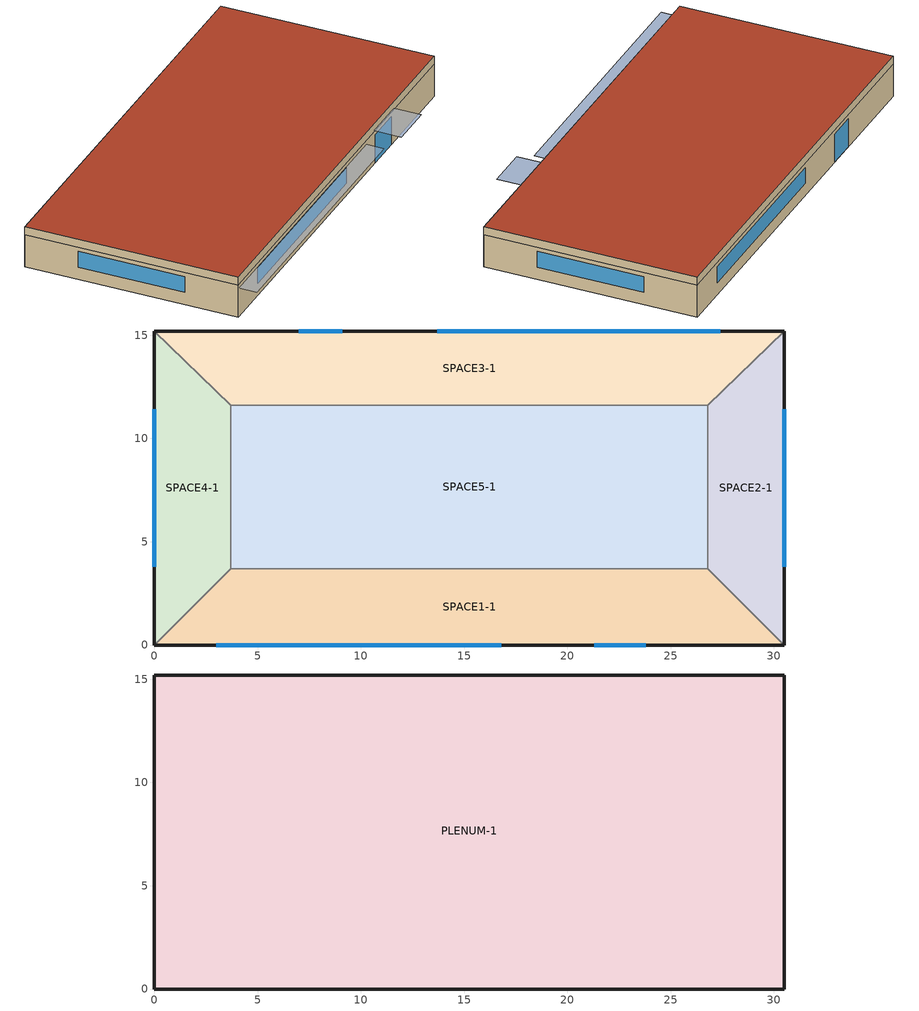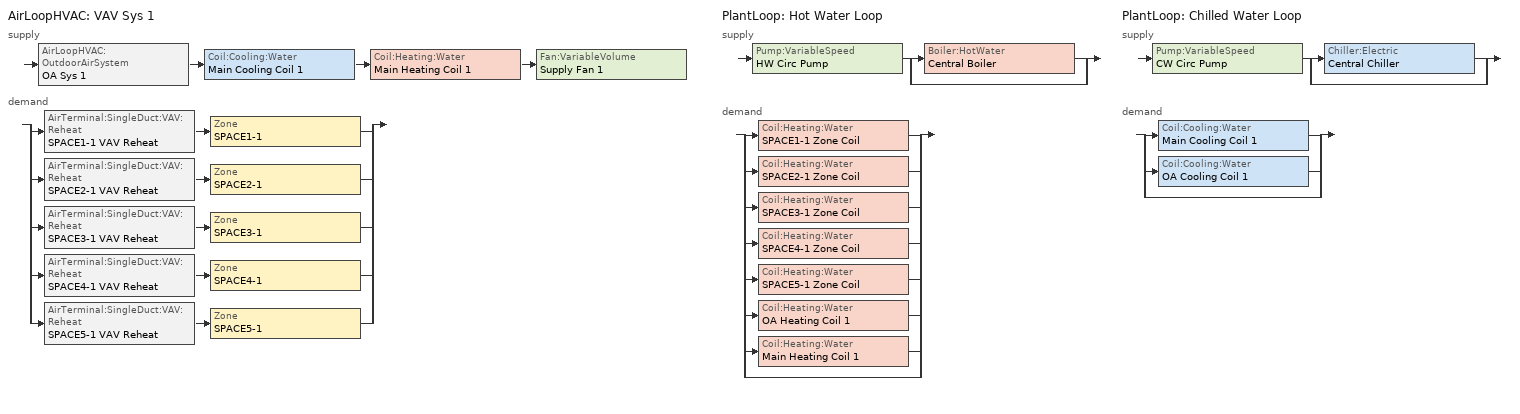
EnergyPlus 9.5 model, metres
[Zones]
SPACE1-1
 floor ground (FLOOR-SLAB-1): 26.8,3.7 30.5,0 0,0 3.7,3.7 z0
 wall outside (WALL-1): 0,0 30.5,0 z0:2.4
 wall to SPACE2-1 (INT-WALL-1): 30.5,0 26.8,3.7 z0:2.4
 wall to SPACE4-1 (INT-WALL-1): 3.7,3.7 0,0 z0:2.4
 wall to SPACE5-1 (INT-WALL-1): 26.8,3.7 3.7,3.7 z0:2.4
 window (Dbl Clr 3mm/13mm Air): 3,0 16.8,0 z0.9:2.1
 window (Sgl Grey 3mm): 21.3,0 23.8,0 z0:2.1
SPACE2-1
 floor ground (FLOOR-SLAB-1): 26.8,11.6 30.5,15.2 30.5,0 26.8,3.7 z0
 wall outside (WALL-1): 30.5,0 30.5,15.2 z0:2.4
 wall to SPACE3-1 (INT-WALL-1): 30.5,15.2 26.8,11.6 z0:2.4
 wall to SPACE5-1 (INT-WALL-1): 26.8,11.6 26.8,3.7 z0:2.4
 window (Dbl Clr 3mm/13mm Air): 30.5,3.8 30.5,11.4 z0.9:2.1
SPACE3-1
 floor ground (FLOOR-SLAB-1): 26.8,11.6 3.7,11.6 0,15.2 30.5,15.2 z0
 wall outside (WALL-1): 30.5,15.2 0,15.2 z0:2.4
 wall to SPACE4-1 (INT-WALL-1): 0,15.2 3.7,11.6 z0:2.4
 wall to SPACE5-1 (INT-WALL-1): 3.7,11.6 26.8,11.6 z0:2.4
 window (Dbl Clr 3mm/13mm Air): 27.4,15.2 13.7,15.2 z0.9:2.1
 window (Sgl Grey 3mm): 9.1,15.2 7,15.2 z0:2.1
SPACE4-1
 floor ground (FLOOR-SLAB-1): 3.7,3.7 0,0 0,15.2 3.7,11.6 z0
 wall outside (WALL-1): 0,15.2 0,0 z0:2.4
 wall to SPACE5-1 (INT-WALL-1): 3.7,3.7 3.7,11.6 z0:2.4
 window (Dbl Clr 3mm/13mm Air): 0,11.4 0,3.8 z0.9:2.1
SPACE5-1
 floor ground (FLOOR-SLAB-1): 26.8,11.6 26.8,3.7 3.7,3.7 3.7,11.6 z0
PLENUM-1
 floor to SPACE1-1 (CLNG-1): 26.8,3.7 30.5,0 0,0 3.7,3.7 z2.4
 floor to SPACE2-1 (CLNG-1): 26.8,11.6 30.5,15.2 30.5,0 26.8,3.7 z2.4
 floor to SPACE3-1 (CLNG-1): 26.8,11.6 3.7,11.6 0,15.2 30.5,15.2 z2.4
 floor to SPACE4-1 (CLNG-1): 3.7,3.7 0,0 0,15.2 3.7,11.6 z2.4
 floor to SPACE5-1 (CLNG-1): 26.8,11.6 26.8,3.7 3.7,3.7 3.7,11.6 z2.4
 wall outside (WALL-1): 0,0 30.5,0 30.5,15.2 0,15.2 0,0 z2.4:3
 roof outside (ROOF-1): 0,15.2 0,0 30.5,0 30.5,15.2 z3
shading: 0,-1.3 0,0 19.8,0 19.8,-1.3 z2.2; 21,-2 21,0 24.1,0 24.1,-2 z2.6
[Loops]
AirLoopHVAC 'VAV Sys 1'
 supply: AirLoopHVAC:OutdoorAirSystem 'OA Sys 1' > Coil:Cooling:Water 'Main Cooling Coil 1' > Coil:Heating:Water 'Main Heating Coil 1' > Fan:VariableVolume 'Supply Fan 1'
 demand: split
  | AirTerminal:SingleDuct:VAV:Reheat 'SPACE1-1 VAV Reheat' > Zone 'SPACE1-1'
  | AirTerminal:SingleDuct:VAV:Reheat 'SPACE2-1 VAV Reheat' > Zone 'SPACE2-1'
  | AirTerminal:SingleDuct:VAV:Reheat 'SPACE3-1 VAV Reheat' > Zone 'SPACE3-1'
  | AirTerminal:SingleDuct:VAV:Reheat 'SPACE4-1 VAV Reheat' > Zone 'SPACE4-1'
  | AirTerminal:SingleDuct:VAV:Reheat 'SPACE5-1 VAV Reheat' > Zone 'SPACE5-1'
PlantLoop 'Hot Water Loop'
 supply: Pump:VariableSpeed 'HW Circ Pump' > split
  | Boiler:HotWater 'Central Boiler'
  | bypass
 demand: split
  | Coil:Heating:Water 'SPACE1-1 Zone Coil'
  | Coil:Heating:Water 'SPACE2-1 Zone Coil'
  | Coil:Heating:Water 'SPACE3-1 Zone Coil'
  | Coil:Heating:Water 'SPACE4-1 Zone Coil'
  | Coil:Heating:Water 'SPACE5-1 Zone Coil'
  | Coil:Heating:Water 'OA Heating Coil 1'
  | Coil:Heating:Water 'Main Heating Coil 1'
  | bypass
PlantLoop 'Chilled Water Loop'
 supply: Pump:VariableSpeed 'CW Circ Pump' > split
  | Chiller:Electric 'Central Chiller'
  | bypass
 demand: split
  | Coil:Cooling:Water 'Main Cooling Coil 1'
  | Coil:Cooling:Water 'OA Cooling Coil 1'
  | bypass
[Building]
Building: North Axis {deg}=30; Terrain=City; Loads Convergence Tolerance Value {W}=0.04; Temperature Convergence Tolerance Value {deltaC}=0.4; Solar Distribution=FullExterior; Maximum Number of Warmup Days=25; Minimum Number of Warmup Days=6
[Site:Location]
CHICAGO_IL_USA TMY2-94846: Latitude {deg}=41.78; Longitude {deg}=-87.75; Time Zone {hr}=-6; Elevation {m}=190
[SizingPeriod:DesignDay] Day of Month=21; Humidity Condition Type=Wetbulb; Barometric Pressure {Pa}=99063; Rain Indicator=No; Snow Indicator=No; Daylight Saving Time Indicator=No; Solar Model Indicator=ASHRAEClearSky
Name | Month | Day Type | Maximum Dry-Bulb Temperature {C} | Daily Dry-Bulb Temperature Range {deltaC} | Wetbulb or DewPoint at Maximum Dry-Bulb {C} | Wind Speed {m/s} | Wind Direction {deg} | Sky Clearness
CHICAGO_IL_USA Annual Heating 99% Design Conditions DB | 1 | WinterDesignDay | -17.3 | 0 | -17.3 | 4.9 | 270 | 0
CHICAGO_IL_USA Annual Cooling 1% Design Conditions DB/MCWB | 7 | SummerDesignDay | 31.5 | 10.7 | 23 | 5.3 | 230 | 1
[Site:GroundTemperature:BuildingSurface]
20.03, 20.03, 20.13, 20.3, 20.43, 20.52, 20.62, 20.77, 20.78, 20.55, 20.44, 20.2
[Material] Thermal Absorptance=0.9
Name | Roughness | Thickness {m} | Conductivity {W/m-K} | Density {kg/m3} | Specific Heat {J/kg-K} | Solar Absorptance | Visible Absorptance
RG01 | Rough | 0.0127 | 1.442 | 881 | 1674 | 0.65 | 0.65
BR01 | VeryRough | 0.0095 | 0.162 | 1121 | 1464 | 0.7 | 0.7
IN46 | VeryRough | 0.0762 | 0.023 | 24 | 1590 | 0.5 | 0.5
WD01 | MediumSmooth | 0.0191 | 0.115 | 513 | 1381 | 0.78 | 0.78
PW03 | MediumSmooth | 0.0127 | 0.115 | 545 | 1213 | 0.78 | 0.78
IN02 | Rough | 0.0901 | 0.043 | 10 | 837 | 0.75 | 0.75
GP01 | MediumSmooth | 0.0127 | 0.16 | 801 | 837 | 0.75 | 0.75
GP02 | MediumSmooth | 0.0159 | 0.16 | 801 | 837 | 0.75 | 0.75
CC03 | MediumRough | 0.1016 | 1.31 | 2243 | 837 | 0.65 | 0.65
[Material:NoMass]
MAT-CLNG-1: Roughness=Rough; Thermal Resistance {m2-K/W}=0.652259; Thermal Absorptance=0.65; Solar Absorptance=0.65; Visible Absorptance=0.65
[Material:AirGap]
AL21: Thermal Resistance {m2-K/W}=0.157
[Construction]
ROOF-1: RG01, BR01, IN46, WD01
WALL-1: WD01, PW03, IN02, GP01
CLNG-1: MAT-CLNG-1
FLOOR-SLAB-1: CC03
INT-WALL-1: GP02, AL21, GP02
Dbl Clr 3mm/13mm Air: CLEAR 3MM, AIR 13MM, CLEAR 3MM
Sgl Grey 3mm: GREY 3MM
[WindowMaterial:Gas]
AIR 13MM: Gas Type=Air; Thickness {m}=0.0127
[WindowMaterial:Glazing] Optical Data Type=SpectralAverage; Thickness {m}=0.003; Infrared Transmittance at Normal Incidence=0; Front Side Infrared Hemispherical Emissivity=0.84; Back Side Infrared Hemispherical Emissivity=0.84; Conductivity {W/m-K}=0.9
Name | Solar Transmittance at Normal Incidence | Front Side Solar Reflectance at Normal Incidence | Back Side Solar Reflectance at Normal Incidence | Visible Transmittance at Normal Incidence | Front Side Visible Reflectance at Normal Incidence | Back Side Visible Reflectance at Normal Incidence
CLEAR 3MM | 0.837 | 0.075 | 0.075 | 0.898 | 0.081 | 0.081
GREY 3MM | 0.626 | 0.061 | 0.061 | 0.611 | 0.061 | 0.061
[Zone] Type=1; Multiplier=1
Name | Ceiling Height {m} | Volume {m3}
PLENUM-1 | 0.6096 | 283.2
SPACE1-1; SPACE3-1 | 2.4384 | 239.247
SPACE2-1; SPACE4-1 | 2.4384 | 103.311
SPACE5-1 | 2.4384 | 447.683
[ZoneInfiltration:DesignFlowRate] Schedule=INFIL-SCH; Design Flow Rate Calculation Method=flow/zone; Constant Term Coefficient=0; Temperature Term Coefficient=0; Velocity Term Coefficient=0.2237; Velocity Squared Term Coefficient=0
Name | Zone or ZoneList | Design Flow Rate {m3/s}
SPACE1-1 Infil 1 | SPACE1-1 | 0.032
SPACE2-1 Infil 1 | SPACE2-1 | 0.014
SPACE3-1 Infil 1 | SPACE3-1 | 0.032
SPACE4-1 Infil 1 | SPACE4-1 | 0.014
SPACE5-1 Infil 1 | SPACE5-1 | 0.062
[People] Number of People Schedule=OCCUPY-1; Number of People Calculation Method=people; Fraction Radiant=0.3; Activity Level Schedule=ActSchd
Name | Zone or ZoneList | Number of People
SPACE1-1 People 1 | SPACE1-1 | 11
SPACE2-1 People 1 | SPACE2-1 | 5
SPACE3-1 People 1 | SPACE3-1 | 11
SPACE4-1 People 1 | SPACE4-1 | 5
SPACE5-1 People 1 | SPACE5-1 | 20
[Lights] Schedule=LIGHTS-1; Design Level Calculation Method=LightingLevel; Return Air Fraction=0.2; Fraction Radiant=0.59; Fraction Visible=0.2; Fraction Replaceable=0
Name | Zone or ZoneList | Lighting Level {W}
SPACE1-1 Lights 1 | SPACE1-1 | 1584
SPACE2-1 Lights 1 | SPACE2-1 | 684
SPACE3-1 Lights 1 | SPACE3-1 | 1584
SPACE4-1 Lights 1 | SPACE4-1 | 684
SPACE5-1 Lights 1 | SPACE5-1 | 2964
[ElectricEquipment] Schedule=EQUIP-1; Design Level Calculation Method=EquipmentLevel; Fraction Latent=0; Fraction Radiant=0.3; Fraction Lost=0
Name | Zone or ZoneList | Design Level {W}
SPACE1-1 ElecEq 1 | SPACE1-1 | 1056
SPACE2-1 ElecEq 1 | SPACE2-1 | 456
SPACE3-1 ElecEq 1 | SPACE3-1 | 1056
SPACE4-1 ElecEq 1 | SPACE4-1 | 456
SPACE5-1 ElecEq 1 | SPACE5-1 | 1976
[Sizing:Zone] Zone Cooling Design Supply Air Temperature Input Method=SupplyAirTemperature; Zone Cooling Design Supply Air Temperature {C}=14; Zone Heating Design Supply Air Temperature Input Method=SupplyAirTemperature; Zone Heating Design Supply Air Temperature {C}=50; Zone Cooling Design Supply Air Humidity Ratio {kgWater/kgDryAir}=0.009; Zone Heating Design Supply Air Humidity Ratio {kgWater/kgDryAir}=0.004; Zone Heating Sizing Factor=0; Zone Cooling Sizing Factor=0; Cooling Design Air Flow Method=DesignDayWithLimit; Heating Design Air Flow Method=DesignDay; Account for Dedicated Outdoor Air System=No; Dedicated Outdoor Air System Control Strategy=NeutralSupplyAir; Dedicated Outdoor Air Low Setpoint Temperature for Design {C}=autosize; Dedicated Outdoor Air High Setpoint Temperature for Design {C}=autosize
Name | Design Specification Outdoor Air Object
SPACE1-1 | SZ DSOA SPACE1-1
SPACE2-1 | SZ DSOA SPACE2-1
SPACE3-1 | SZ DSOA SPACE3-1
SPACE4-1 | SZ DSOA SPACE4-1
SPACE5-1 | SZ DSOA SPACE5-1
[DesignSpecification:OutdoorAir] Outdoor Air Method=sum; Outdoor Air Flow per Person {m3/s-person}=0.00236; Outdoor Air Flow per Zone Floor Area {m3/s-m2}=0.000305; Outdoor Air Flow per Zone {m3/s}=0
SZ DSOA SPACE1-1; SZ DSOA SPACE2-1; SZ DSOA SPACE3-1; SZ DSOA SPACE4-1; SZ DSOA SPACE5-1
[Sizing:System]
VAV Sys 1: Type of Load to Size On=sensible; Design Outdoor Air Flow Rate {m3/s}=autosize; Central Heating Maximum System Air Flow Ratio=0.3; Preheat Design Temperature {C}=4.5; Preheat Design Humidity Ratio {kgWater/kgDryAir}=0.008; Precool Design Temperature {C}=11; Precool Design Humidity Ratio {kgWater/kgDryAir}=0.008; Central Cooling Design Supply Air Temperature {C}=12.8; Central Heating Design Supply Air Temperature {C}=16.7; Type of Zone Sum to Use=noncoincident; 100% Outdoor Air in Cooling=no; 100% Outdoor Air in Heating=no; Central Cooling Design Supply Air Humidity Ratio {kgWater/kgDryAir}=0.008; Central Heating Design Supply Air Humidity Ratio {kgWater/kgDryAir}=0.008; Cooling Supply Air Flow Rate Method=DesignDay; Cooling Supply Air Flow Rate {m3/s}=0; Heating Supply Air Flow Rate Method=DesignDay; Heating Supply Air Flow Rate {m3/s}=0; Zone Maximum Outdoor Air Fraction=1; Cooling Design Capacity Method=CoolingDesignCapacity; Cooling Design Capacity {W}=autosize; Heating Design Capacity Method=HeatingDesignCapacity; Heating Design Capacity {W}=autosize; Central Cooling Capacity Control Method=VAV
[Sizing:Plant]
Name | Loop Type | Design Loop Exit Temperature {C} | Loop Design Temperature Difference {deltaC}
Hot Water Loop | heating | 82 | 11
Chilled Water Loop | cooling | 7 | 4
[ZoneControl:Thermostat] Control Type Schedule=Zone Control Type Sched
Name | Zone or ZoneList | Control 1 | Control 2 | Control 3
SPACE1-1 Control | SPACE1-1 | CoolingSetpoint-SPACE1-1 | HeatingSetpoint-SPACE1-1 | DualSetPoint-SPACE1-1
SPACE2-1 Control | SPACE2-1 | CoolingSetpoint-SPACE2-1 | HeatingSetpoint-SPACE2-1 | DualSetPoint-SPACE2-1
SPACE3-1 Control | SPACE3-1 | CoolingSetpoint-SPACE3-1 | HeatingSetpoint-SPACE3-1 | DualSetPoint-SPACE3-1
SPACE4-1 Control | SPACE4-1 | CoolingSetpoint-SPACE4-1 | HeatingSetpoint-SPACE4-1 | DualSetPoint-SPACE4-1
SPACE5-1 Control | SPACE5-1 | CoolingSetpoint-SPACE5-1 | HeatingSetpoint-SPACE5-1 | DualSetPoint-SPACE5-1
[ThermostatSetpoint:SingleHeating]
Name | Setpoint Temperature Schedule
HeatingSetpoint-SPACE1-1 | Htg-SetP-Sch-SPACE1-1
HeatingSetpoint-SPACE2-1 | Htg-SetP-Sch-SPACE2-1
HeatingSetpoint-SPACE3-1 | Htg-SetP-Sch-SPACE3-1
HeatingSetpoint-SPACE4-1 | Htg-SetP-Sch-SPACE4-1
HeatingSetpoint-SPACE5-1 | Htg-SetP-Sch-SPACE5-1
[ThermostatSetpoint:SingleCooling]
Name | Setpoint Temperature Schedule
CoolingSetpoint-SPACE1-1 | Clg-SetP-Sch-SPACE1-1
CoolingSetpoint-SPACE2-1 | Clg-SetP-Sch-SPACE2-1
CoolingSetpoint-SPACE3-1 | Clg-SetP-Sch-SPACE3-1
CoolingSetpoint-SPACE4-1 | Clg-SetP-Sch-SPACE4-1
CoolingSetpoint-SPACE5-1 | Clg-SetP-Sch-SPACE5-1
[ThermostatSetpoint:DualSetpoint]
Name | Heating Setpoint Temperature Schedule | Cooling Setpoint Temperature Schedule
DualSetPoint-SPACE1-1 | Htg-SetP-Sch-SPACE1-1 | Clg-SetP-Sch-SPACE1-1
DualSetPoint-SPACE2-1 | Htg-SetP-Sch-SPACE2-1 | Clg-SetP-Sch-SPACE2-1
DualSetPoint-SPACE3-1 | Htg-SetP-Sch-SPACE3-1 | Clg-SetP-Sch-SPACE3-1
DualSetPoint-SPACE4-1 | Htg-SetP-Sch-SPACE4-1 | Clg-SetP-Sch-SPACE4-1
DualSetPoint-SPACE5-1 | Htg-SetP-Sch-SPACE5-1 | Clg-SetP-Sch-SPACE5-1
[Zone equipment]
SPACE1-1: SPACE1-1 VAV Reheat
SPACE2-1: SPACE2-1 VAV Reheat
SPACE3-1: SPACE3-1 VAV Reheat
SPACE4-1: SPACE4-1 VAV Reheat
SPACE5-1: SPACE5-1 VAV Reheat
[AirTerminal:SingleDuct:VAV:Reheat] Maximum Air Flow Rate {m3/s}=autosize; Zone Minimum Air Flow Input Method=Constant; Constant Minimum Air Flow Fraction=0.3; Maximum Hot Water or Steam Flow Rate {m3/s}=autosize; Minimum Hot Water or Steam Flow Rate {m3/s}=0; Convergence Tolerance=0.001; Damper Heating Action=NORMAL; Maximum Flow per Zone Floor Area During Reheat {m3/s-m2}=AUTOCALCULATE; Maximum Flow Fraction During Reheat=AUTOCALCULATE
Name | Availability Schedule | Reheat Coil
SPACE1-1 VAV Reheat | HVAC_Off_Sched | SPACE1-1 Zone Coil
SPACE2-1 VAV Reheat | HVAC_Off_Sched | SPACE2-1 Zone Coil
SPACE3-1 VAV Reheat | HVAC_Off_Sched | SPACE3-1 Zone Coil
SPACE4-1 VAV Reheat | HVAC_Off_Sched | SPACE4-1 Zone Coil
SPACE5-1 VAV Reheat | ReheatCoilAvailSched | SPACE5-1 Zone Coil
[Coil:Heating:Water] U-Factor Times Area Value {W/K}=autosize; Maximum Water Flow Rate {m3/s}=autosize; Performance Input Method=UFactorTimesAreaAndDesignWaterFlowRate; Rated Capacity {W}=autosize; Rated Inlet Water Temperature {C}=82.2; Rated Inlet Air Temperature {C}=16.6; Rated Outlet Water Temperature {C}=71.1; Rated Outlet Air Temperature {C}=32.2; Design Water Temperature Difference {deltaC}=11
Name | Availability Schedule
SPACE1-1 Zone Coil; SPACE2-1 Zone Coil; SPACE3-1 Zone Coil; SPACE4-1 Zone Coil; SPACE5-1 Zone Coil; Main Heating Coil 1 | ReheatCoilAvailSched
OA Heating Coil 1 | CoolingCoilAvailSched
[AirLoopHVAC:ReturnPlenum]
Return-Plenum-1: Zone=PLENUM-1
[AirLoopHVAC]
VAV Sys 1: Design Supply Air Flow Rate {m3/s}=autosize
[AvailabilityManager:Scheduled]
VAV Sys 1 Avail: Schedule=FanAvailSched
[Coil:Cooling:Water] Availability Schedule=CoolingCoilAvailSched; Design Water Flow Rate {m3/s}=autosize; Design Air Flow Rate {m3/s}=autosize; Design Inlet Water Temperature {C}=autosize; Design Inlet Air Temperature {C}=autosize; Design Outlet Air Temperature {C}=autosize; Design Inlet Air Humidity Ratio {kgWater/kgDryAir}=autosize; Design Outlet Air Humidity Ratio {kgWater/kgDryAir}=autosize; Type of Analysis=SimpleAnalysis; Heat Exchanger Configuration=CrossFlow; Design Water Temperature Difference {deltaC}=4
OA Cooling Coil 1; Main Cooling Coil 1
[Fan:VariableVolume]
Supply Fan 1: Availability Schedule=FanAvailSched; Fan Total Efficiency=0.7; Pressure Rise {Pa}=600; Maximum Flow Rate {m3/s}=autosize; Fan Power Minimum Flow Rate Input Method=Fraction; Fan Power Minimum Flow Fraction=0.25; Motor Efficiency=0.9; Motor In Airstream Fraction=1; Fan Power Coefficient 1=0.350712; Fan Power Coefficient 2=0.308505; Fan Power Coefficient 3=-0.541374; Fan Power Coefficient 4=0.871988; Fan Power Coefficient 5=0
[Controller:WaterCoil] Control Variable=Temperature; Actuator Variable=FLOW; Controller Convergence Tolerance {deltaC}=0.002; Maximum Actuated Flow {m3/s}=autosize; Minimum Actuated Flow {m3/s}=0
Name | Action
OA HC Controller 1; Central Heating Coil Controller 1 | Normal
OA CC Controller 1; Central Cooling Coil Controller 1 | Reverse
[Controller:OutdoorAir]
OA Controller 1: Minimum Outdoor Air Flow Rate {m3/s}=autosize; Maximum Outdoor Air Flow Rate {m3/s}=autosize; Economizer Control Type=NoEconomizer; Economizer Control Action Type=ModulateFlow; Economizer Maximum Limit Dry-Bulb Temperature {C}=19; Economizer Minimum Limit Dry-Bulb Temperature {C}=4.6; Lockout Type=NoLockout; Minimum Limit Type=FixedMinimum; Minimum Outdoor Air Schedule=Min OA Sched
[SetpointManager:Scheduled] Control Variable=Temperature
Name | Schedule | Setpoint Node or NodeList
Supply Air Temp Manager 1 | Seasonal Reset Supply Air Temp Sch | VAV Sys 1 Outlet Node
OA Air Temp Manager 1 | OA Cooling Supply Air Temp Sch | OA Mixing Box 1 Inlet Node
OA Air Temp Manager 2 | OA Heating Supply Air Temp Sch | OA Heating Coil 1 Air Outlet Node
Hot Water Loop Setpoint Manager | HW Loop Temp Schedule | HW Supply Outlet Node
Central Boiler Setpoint Manager | HW Loop Temp Schedule | Central Boiler Outlet Node
Chilled Water Loop Setpoint Manager | CW Loop Temp Schedule | CW Supply Outlet Node
Central Chiller Setpoint Manager | CW Loop Temp Schedule | Central Chiller Outlet Node
[SetpointManager:MixedAir]
Mixed Air Temp Manager 1: Control Variable=Temperature; Setpoint Node or NodeList=Main Branch SetPoint Node List
[PlantLoop] Fluid Type=Water; Maximum Loop Flow Rate {m3/s}=autosize; Minimum Loop Flow Rate {m3/s}=0; Load Distribution Scheme=SequentialLoad
Name | Plant Equipment Operation Scheme | Maximum Loop Temperature {C} | Minimum Loop Temperature {C}
Hot Water Loop | Hot Loop Operation | 100 | 10
Chilled Water Loop | CW Loop Operation | 98 | 1
[PlantEquipmentOperationSchemes] Control Scheme 1 Schedule=PlantOnSched
Name | Control Scheme 1
Hot Loop Operation | Central Boiler Only
CW Loop Operation | Central Chiller Only
[PlantEquipmentOperation:HeatingLoad]
Central Boiler Only: Load Range 1 Lower Limit {W}=0; Load Range 1 Upper Limit {W}=1000000; Range 1 Equipment List=heating plant
[PlantEquipmentList]
heating plant: Central Boiler
Cooling Plant: Central Chiller
[Boiler:HotWater]
Central Boiler: Fuel Type=NaturalGas; Nominal Capacity {W}=autosize; Nominal Thermal Efficiency=0.8; Efficiency Curve Temperature Evaluation Variable=LeavingBoiler; Normalized Boiler Efficiency Curve=BoilerEfficiency; Design Water Flow Rate {m3/s}=autosize; Minimum Part Load Ratio=0; Maximum Part Load Ratio=1.2; Optimum Part Load Ratio=1; Water Outlet Upper Temperature Limit {C}=100; Boiler Flow Mode=LeavingSetpointModulated
[Pump:VariableSpeed] Design Maximum Flow Rate {m3/s}=autosize; Design Pump Head {Pa}=179352; Design Power Consumption {W}=autosize; Motor Efficiency=0.9; Fraction of Motor Inefficiencies to Fluid Stream=0; Coefficient 1 of the Part Load Performance Curve=0; Coefficient 2 of the Part Load Performance Curve=1; Coefficient 3 of the Part Load Performance Curve=0; Coefficient 4 of the Part Load Performance Curve=0; Design Minimum Flow Rate {m3/s}=0; Pump Control Type=INTERMITTENT
Name | Pump Flow Rate Schedule
HW Circ Pump
CW Circ Pump | CoolingPumpAvailSched
[AvailabilityManager:LowTemperatureTurnOff]
CW Low Temp Limit: Temperature {C}=2; Applicability Schedule=CoolingPumpAvailSched
[PlantEquipmentOperation:CoolingLoad]
Central Chiller Only: Load Range 1 Lower Limit {W}=0; Load Range 1 Upper Limit {W}=900000; Range 1 Equipment List=Cooling Plant
[Chiller:Electric]
Central Chiller: Condenser Type=AirCooled; Nominal Capacity {W}=autosize; Nominal COP {W/W}=3.2; Minimum Part Load Ratio=0; Maximum Part Load Ratio=1; Optimum Part Load Ratio=0.65; Design Condenser Inlet Temperature {C}=35; Temperature Rise Coefficient=2.778; Design Chilled Water Outlet Temperature {C}=6.67; Design Chilled Water Flow Rate {m3/s}=autosize; Design Condenser Fluid Flow Rate {m3/s}=autosize; Coefficient 1 of Capacity Ratio Curve=0.9949; Coefficient 2 of Capacity Ratio Curve=-0.045954; Coefficient 3 of Capacity Ratio Curve=-0.0013543; Coefficient 1 of Power Ratio Curve=2.333; Coefficient 2 of Power Ratio Curve=-1.975; Coefficient 3 of Power Ratio Curve=0.6121; Coefficient 1 of Full Load Ratio Curve=0.03303; Coefficient 2 of Full Load Ratio Curve=0.6852; Coefficient 3 of Full Load Ratio Curve=0.2818; Chilled Water Outlet Temperature Lower Limit {C}=5; Chiller Flow Mode=LeavingSetpointModulated
[EnergyManagementSystem:Sensor]
Name | Output:Variable or Output:Meter Index Key | Output:Variable or Output:Meter
OutdoorTemp | Environment | Site Outdoor Air Drybulb Temperature
Space1Temp | SPACE1-1 | Zone Mean Air Temperature
Space2Temp | SPACE2-1 | Zone Mean Air Temperature
Space3Temp | SPACE3-1 | Zone Mean Air Temperature
Space4Temp | SPACE4-1 | Zone Mean Air Temperature
Space5Temp | SPACE5-1 | Zone Mean Air Temperature
Space1_CoolRate | SPACE1-1 | Zone Air System Sensible Cooling Rate
Space2_CoolRate | SPACE2-1 | Zone Air System Sensible Cooling Rate
Space3_CoolRate | SPACE3-1 | Zone Air System Sensible Cooling Rate
Space4_CoolRate | SPACE4-1 | Zone Air System Sensible Cooling Rate
Space5_CoolRate | SPACE5-1 | Zone Air System Sensible Cooling Rate
Space1_HeatRate | SPACE1-1 | Zone Air System Sensible Heating Rate
Space2_HeatRate | SPACE2-1 | Zone Air System Sensible Heating Rate
Space3_HeatRate | SPACE3-1 | Zone Air System Sensible Heating Rate
Space4_HeatRate | SPACE4-1 | Zone Air System Sensible Heating Rate
Space5_HeatRate | SPACE5-1 | Zone Air System Sensible Heating Rate
[EnergyManagementSystem:Actuator] Actuated Component Type=Schedule:Compact; Actuated Component Control Type=Schedule Value
Name | Actuated Component Unique
Space1_ClgSetP_Schedule_Value | Clg-SetP-Sch-SPACE1-1
Space1_HtgSetP_Schedule_Value | Htg-SetP-Sch-SPACE1-1
Space2_ClgSetP_Schedule_Value | Clg-SetP-Sch-SPACE2-1
Space2_HtgSetP_Schedule_Value | Htg-SetP-Sch-SPACE2-1
Space3_ClgSetP_Schedule_Value | Clg-SetP-Sch-SPACE3-1
Space3_HtgSetP_Schedule_Value | Htg-SetP-Sch-SPACE3-1
Space4_ClgSetP_Schedule_Value | Clg-SetP-Sch-SPACE4-1
Space4_HtgSetP_Schedule_Value | Htg-SetP-Sch-SPACE4-1
Space5_ClgSetP_Schedule_Value | Clg-SetP-Sch-SPACE5-1
Space5_HtgSetP_Schedule_Value | Htg-SetP-Sch-SPACE5-1
[EnergyManagementSystem:ProgramCallingManager]
Initialize ExtCtrl Interface: EndOfZoneSizing; InitializeExtCtrlInterface
ExtCtrl Thermostat Setpoint Manager: AfterPredictorAfterHVACManagers; ExtCtrlThermostatSetpointManager
ExtCtrl Observation Collector: EndOfZoneTimestepAfterZoneReporting; ExtCtrlObservationCollector
[EnergyManagementSystem:Program]
InitializeExtCtrlInterface: SET tmp_val1 = @ExtCtrlObs 0
ExtCtrlThermostatSetpointManager: IF WarmupFlag == 0.0; SET tmp_val1 = @ExtCtrlAct 0 16; SET Space1_HtgSetP_Schedule_Value = @ExtCtrlAct 1; SET Space1_HtgSetP_Schedule_Value = @MIN Space1_HtgSetP_Schedule_Value 35.0; SET Space1_HtgSetP_Schedule_Value = @MAX Space1_HtgSetP_Schedule_Value 10.0; SET Space1_ClgSetP_Schedule_Value = @ExtCtrlAct 2; SET Space1_ClgSetP_Schedule_Value = @MIN Space1_ClgSetP_Schedule_Value 40.0; SET Space1_ClgSetP_Schedule_Value = @MAX Space1_ClgSetP_Schedule_Value 15.0; SET Space2_HtgSetP_Schedule_Value = @ExtCtrlAct 3; SET Space2_HtgSetP_Schedule_Value = @MIN Space2_HtgSetP_Schedule_Value 35.0; SET Space2_HtgSetP_Schedule_Value = @MAX Space2_HtgSetP_Schedule_Value 10.0; SET Space2_ClgSetP_Schedule_Value = @ExtCtrlAct 4; SET Space2_ClgSetP_Schedule_Value = @MIN Space2_ClgSetP_Schedule_Value 40.0; SET Space2_ClgSetP_Schedule_Value = @MAX Space2_ClgSetP_Schedule_Value 15.0; SET Space3_HtgSetP_Schedule_Value = @ExtCtrlAct 5; SET Space3_HtgSetP_Schedule_Value = @MIN Space3_HtgSetP_Schedule_Value 35.0; SET Space3_HtgSetP_Schedule_Value = @MAX Space3_HtgSetP_Schedule_Value 10.0; SET Space3_ClgSetP_Schedule_Value = @ExtCtrlAct 6; SET Space3_ClgSetP_Schedule_Value = @MIN Space3_ClgSetP_Schedule_Value 40.0; SET Space3_ClgSetP_Schedule_Value = @MAX Space3_ClgSetP_Schedule_Value 15.0; SET Space4_HtgSetP_Schedule_Value = @ExtCtrlAct 7; SET Space4_HtgSetP_Schedule_Value = @MIN Space4_HtgSetP_Schedule_Value 35.0; SET Space4_HtgSetP_Schedule_Value = @MAX Space4_HtgSetP_Schedule_Value 10.0; SET Space4_ClgSetP_Schedule_Value = @ExtCtrlAct 8; SET Space4_ClgSetP_Schedule_Value = @MIN Space4_ClgSetP_Schedule_Value 40.0; SET Space4_ClgSetP_Schedule_Value = @MAX Space4_ClgSetP_Schedule_Value 15.0; SET Space5_HtgSetP_Schedule_Value = @ExtCtrlAct 9; SET Space5_HtgSetP_Schedule_Value = @MIN Space5_HtgSetP_Schedule_Value 35.0; SET Space5_HtgSetP_Schedule_Value = @MAX Space5_HtgSetP_Schedule_Value 10.0; SET Space5_ClgSetP_Schedule_Value = @ExtCtrlAct 10; SET Space5_ClgSetP_Schedule_Value = @MIN Space5_ClgSetP_Schedule_Value 40.0; SET Space5_ClgSetP_Schedule_Value = @MAX Space5_ClgSetP_Schedule_Value 15.0; IF Space1_ClgSetP_Schedule_Value < (Space1_HtgSetP_Schedule_Value + 1.0); SET Space1_ClgSetP_Schedule_Value = @MIN (Space1_HtgSetP_Schedule_Value + 1.0) 40.0; ENDIF; IF Space1_HtgSetP_Schedule_Value > (Space1_ClgSetP_Schedule_Value - 1.0); SET Space1_HtgSetP_Schedule_Value = @MAX (Space1_ClgSetP_Schedule_Value - 1.0) 10.0; ENDIF; IF Space2_ClgSetP_Schedule_Value < (Space2_HtgSetP_Schedule_Value + 1.0); SET Space2_ClgSetP_Schedule_Value = @MIN (Space2_HtgSetP_Schedule_Value + 1.0) 40.0; ENDIF; IF Space2_HtgSetP_Schedule_Value > (Space2_ClgSetP_Schedule_Value - 1.0); SET Space2_HtgSetP_Schedule_Value = @MAX (Space2_ClgSetP_Schedule_Value - 1.0) 10.0; ENDIF; IF Space3_ClgSetP_Schedule_Value < (Space3_HtgSetP_Schedule_Value + 1.0); SET Space3_ClgSetP_Schedule_Value = @MIN (Space3_HtgSetP_Schedule_Value + 1.0) 40.0; ENDIF; IF Space3_HtgSetP_Schedule_Value > (Space3_ClgSetP_Schedule_Value - 1.0); SET Space3_HtgSetP_Schedule_Value = @MAX (Space3_ClgSetP_Schedule_Value - 1.0) 10.0; ENDIF; IF Space4_ClgSetP_Schedule_Value < (Space4_HtgSetP_Schedule_Value + 1.0); SET Space4_ClgSetP_Schedule_Value = @MIN (Space4_HtgSetP_Schedule_Value + 1.0) 40.0; ENDIF; IF Space4_HtgSetP_Schedule_Value > (Space4_ClgSetP_Schedule_Value - 1.0); SET Space4_HtgSetP_Schedule_Value = @MAX (Space4_ClgSetP_Schedule_Value - 1.0) 10.0; ENDIF; IF Space5_ClgSetP_Schedule_Value < (Space5_HtgSetP_Schedule_Value + 1.0); SET Space5_ClgSetP_Schedule_Value = @MIN (Space5_HtgSetP_Schedule_Value + 1.0) 40.0; ENDIF; IF Space5_HtgSetP_Schedule_Value > (Space5_ClgSetP_Schedule_Value - 1.0); SET Space5_HtgSetP_Schedule_Value = @MAX (Space5_ClgSetP_Schedule_Value - 1.0) 10.0; ENDIF; ELSE; SET Space1_HtgSetP_Schedule_Value = 21.0; SET Space1_ClgSetP_Schedule_Value = 24.0; SET Space2_HtgSetP_Schedule_Value = 21.0; SET Space2_ClgSetP_Schedule_Value = 24.0; SET Space3_HtgSetP_Schedule_Value = 21.0; SET Space3_ClgSetP_Schedule_Value = 24.0; SET Space4_HtgSetP_Schedule_Value = 21.0; SET Space4_ClgSetP_Schedule_Value = 24.0; SET Space5_HtgSetP_Schedule_Value = 21.0; SET Space5_ClgSetP_Schedule_Value = 24.0; ENDIF
ExtCtrlObservationCollector: IF WarmupFlag == 0.0; SET tmp_val1 = @ExtCtrlObs 1 OutdoorTemp; SET tmp_val1 = @ExtCtrlObs 2 Space1Temp; SET tmp_val1 = @ExtCtrlObs 3 Space2Temp; SET tmp_val1 = @ExtCtrlObs 4 Space3Temp; SET tmp_val1 = @ExtCtrlObs 5 Space4Temp; SET tmp_val1 = @ExtCtrlObs 6 Space5Temp; SET tmp_val1 = @ExtCtrlObs 7 Space1_CoolRate; SET tmp_val1 = @ExtCtrlObs 8 Space2_CoolRate; SET tmp_val1 = @ExtCtrlObs 9 Space3_CoolRate; SET tmp_val1 = @ExtCtrlObs 10 Space4_CoolRate; SET tmp_val1 = @ExtCtrlObs 11 Space5_CoolRate; SET tmp_val1 = @ExtCtrlObs 12 Space1_HeatRate; SET tmp_val1 = @ExtCtrlObs 13 Space2_HeatRate; SET tmp_val1 = @ExtCtrlObs 14 Space3_HeatRate; SET tmp_val1 = @ExtCtrlObs 15 Space4_HeatRate; SET tmp_val1 = @ExtCtrlObs 16 Space5_HeatRate; ELSE; ENDIF
[Schedule:Compact]
OCCUPY-1: Through: 12/31, For: WeekDays SummerDesignDay CustomDay1 CustomDay2, Until: 8:00, 0, Until: 11:00, 1, Until: 12:00, 0.8, Until: 13:00, 0.4, Until: 14:00, 0.8, Until: 18:00, 1, Until: 19:00, 0.5, Until: 24:00, 0, For: Weekends WinterDesignDay Holiday, Until: 24:00, 0
LIGHTS-1: Through: 12/31, For: WeekDays SummerDesignDay CustomDay1 CustomDay2, Until: 8:00, 0.05, Until: 9:00, 0.9, Until: 10:00, 0.95, Until: 11:00, 1, Until: 12:00, 0.95, Until: 13:00, 0.8, Until: 14:00, 0.9, Until: 18:00, 1, Until: 19:00, 0.6, Until: 21:00, 0.2, Until: 24:00, 0.05, For: Weekends WinterDesignDay Holiday, Until: 24:00, 0.05
EQUIP-1: Through: 12/31, For: WeekDays SummerDesignDay CustomDay1 CustomDay2, Until: 8:00, 0.02, Until: 9:00, 0.4, Until: 14:00, 0.9, Until: 15:00, 0.8, Until: 16:00, 0.7, Until: 18:00, 0.5, Until: 20:00, 0.3, Until: 24:00, 0.02, For: Weekends WinterDesignDay Holiday, Until: 24:00, 0.2
INFIL-SCH: Through: 3/31, For: AllDays, Until: 24:00, 1, Through: 10/31, For: AllDays, Until: 24:00, 0, Through: 12/31, For: AllDays, Until: 24:00, 1
ActSchd: Through: 12/31, For: AllDays, Until: 24:00, 117.24
Htg-SetP-Sch-SPACE1-1; Htg-SetP-Sch-SPACE2-1; Htg-SetP-Sch-SPACE3-1; Htg-SetP-Sch-SPACE4-1; Htg-SetP-Sch-SPACE5-1: Through: 12/31, For: SummerDesignDay, Until: 24:00, 16.7, For: WinterDesignDay, Until: 24:00, 22.2, For: WeekDays, Until: 6:00, 16.7, Until: 20:00, 22.2, Until: 24:00, 16.7, For: WeekEnds Holiday, Until: 24:00, 16.7, For: AllOtherDays, Until: 24:00, 16.7
Clg-SetP-Sch-SPACE1-1; Clg-SetP-Sch-SPACE2-1; Clg-SetP-Sch-SPACE3-1; Clg-SetP-Sch-SPACE4-1; Clg-SetP-Sch-SPACE5-1: Through: 12/31, For: SummerDesignDay, Until: 24:00, 23.9, For: WinterDesignDay, Until: 24:00, 29.4, For: WeekDays, Until: 6:00, 29.4, Until: 20:00, 23.9, Until: 24:00, 29.4, For: WeekEnds Holiday, Until: 24:00, 29.4, For: AllOtherDays, Until: 24:00, 29.4
Zone Control Type Sched: Through: 12/31, For: SummerDesignDay, Until: 24:00, 2, For: WinterDesignDay, Until: 24:00, 1, For: AllOtherDays, Until: 24:00, 4
Min OA Sched: Through: 12/31, For: Weekdays, Until: 6:00, 0.02, Until: 20:00, 1, Until: 24:00, 0.02, For: AllOtherDays, Until: 24:00, 0.02
FanAvailSched; ReheatCoilAvailSched: Through: 3/31, For: AllDays, Until: 24:00, 1, Through: 9/30, For: WeekDays, Until: 6:00, 0, Until: 20:00, 1, Until: 24:00, 0, For: SummerDesignDay WinterDesignDay, Until: 24:00, 1, For: AllOtherDays, Until: 24:00, 0, Through: 12/31, For: AllDays, Until: 24:00, 1
CoolingCoilAvailSched: Through: 12/31, For: WeekDays, Until: 6:00, 0, Until: 20:00, 1, Until: 24:00, 0, For: SummerDesignDay WinterDesignDay, Until: 24:00, 1, For: AllOtherDays, Until: 24:00, 0
CoolingPumpAvailSched; PlantOnSched: Through: 12/31, For: AllDays, Until: 24:00, 1
HVAC_Off_Sched: Through: 12/31, For: AllDays, Until: 24:00, 0
CW Loop Temp Schedule: Through: 12/31, For: AllDays, Until: 24:00, 7.22
HW Loop Temp Schedule: Through: 12/31, For: AllDays, Until: 24:00, 82
Seasonal Reset Supply Air Temp Sch: Through: 3/31, For: AllDays, Until: 24:00, 16, Through: 9/30, For: AllDays, Until: 24:00, 13, Through: 12/31, For: AllDays, Until: 24:00, 16
OA Cooling Supply Air Temp Sch: Through: 12/31, For: AllDays, Until: 24:00, 11.5
OA Heating Supply Air Temp Sch: Through: 12/31, For: AllDays, Until: 24:00, 4.5
[Curve:Quadratic]
BoilerEfficiency: Coefficient1 Constant=1; Coefficient2 x=0; Coefficient3 x**2=0; Minimum Value of x=0; Maximum Value of x=1
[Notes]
5ZoneAirCooled.idf
Basic file description:  1 story building divided into 4 exterior and one interior conditioned zones and return plenum.
Highlights:              Electric chiller with air cooled condenser; autosized preheating and precooling water coils in the
outside air stream controlled to preheat and precool setpoints.
Simulation Location/Run: CHICAGO_IL_USA TMY2-94846, 2 design days, 2 run periods,
Run Control executes the run periods using the weather file
Location:                Chicago, IL
Design Days:             CHICAGO_IL_USA Annual Heating 99% Design Conditions DB, MaxDB= -17.3°C
CHICAGO_IL_USA Annual Cooling 1% Design Conditions, MaxDB=  31.5°C MCWB=  23.0°C
Run Period (Weather File): 1/1 through 12/31, CHICAGO_IL_USA TMY2-94846
Run Control:             Zone and System sizing with weather file run control (no design days run)
Building: Single floor rectangular building 100 ft x 50 ft. 5 zones - 4 exterior, 1 interior, zone height 8 feet.
Exterior zone depth is 12 feet. There is a 2 foot high return plenum: the overall building height is
10 feet. There are windows on all 4 facades; the south and north facades have glass doors.
The south facing glass is shaded by overhangs. The walls are woodshingle over plywood, R11 insulation,
and gypboard. The roof is a gravel built up roof with R-3 mineral board insulation and plywood sheathing.
The windows are of various single and double pane construction with 3mm and 6mm glass and either 6mm or
13mm argon or air gap.  The window to wall ratio is approximately 0.29.
The south wall and door have overhangs.
The building is oriented 30 degrees east of north.
Floor Area:        463.6 m2 (5000 ft2)
Number of Stories: 1
Zone Description Details:
Internal gains description:     lighting is 1.5 watts/ft2, office equip is 1.0 watts/ft2. There is 1 occupant
per 100 ft2 of floor area. The infiltration is 0.25 air changes per hour.
Interzone Surfaces:             6 interzone surfaces (see diagram)
Internal Mass:                  None
Windows:                        4 ea.: 1) Double pane clear, 3mm glass, 13mm air gap
2) Double pane clear, 3mm glass, 13mm argon gap
3) Double pane clear, 6mm glass, 6mm air gap
4) Double pane lowE,  6mm lowE glass outside, 6mm air gap, 6mm clear glass
Doors:                          2 ea.:    Single pane grey,  3mm glass
Detached Shading:               None
Daylight:                       None
Natural Ventilation:            None
Compact Schedules:              Yes
HVAC:                           Standard VAV system with outside air, hot water reheat coils,
central chilled water cooling coil. Central Plant is single hot water
boiler, electric compression chiller with air cooled condenser.
All equipment is autosized. HW and ChW coils are used in the outside air
stream to precondition the outside air.
Zonal Equipment:                AirTerminal:SingleDuct:VAV:Reheat
Central Air Handling Equipment: Yes
System Equipment Autosize:      Yes
Purchased Cooling:              None
Purchased Heating:              None
Coils:                          Coil:Cooling:Water, Coil:Heating:Water
Pumps:                          Pump:VariableSpeed
Boilers:                        Boiler:HotWater
Chillers:                       Chiller:Electric
Standard Reports:               None
Timestep or Hourly Variables:   Hourly
Time bins Report:               None
HTML Report:                    None
Environmental Emissions:        None
Utility Tariffs:                None
